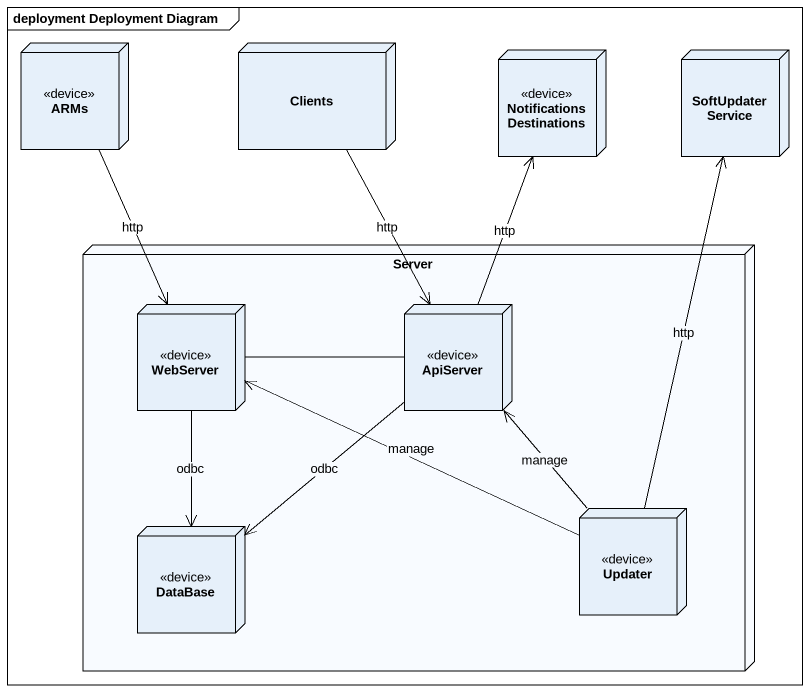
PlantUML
@startuml
mainframe deployment Deployment Diagram
node ARMs <<device>>
node Clients
node "Notifications Destinations" as Notifications_Destinations <<device>>
node "SoftUpdater Service" as SoftUpdater_Service
node Server {
  node WebServer <<device>>
  node ApiServer <<device>>
  node "DataBase" as DataBase_ <<device>>
  node Updater <<device>>
}
ARMs --> WebServer : http
Clients --> ApiServer : http
WebServer --> DataBase_ : odbc
ApiServer -up-> Notifications_Destinations : http
ApiServer -left- WebServer
ApiServer --> DataBase_ : odbc
Updater -up-> SoftUpdater_Service : http
Updater -left-> WebServer : manage
Updater -up-> ApiServer : manage
@enduml
